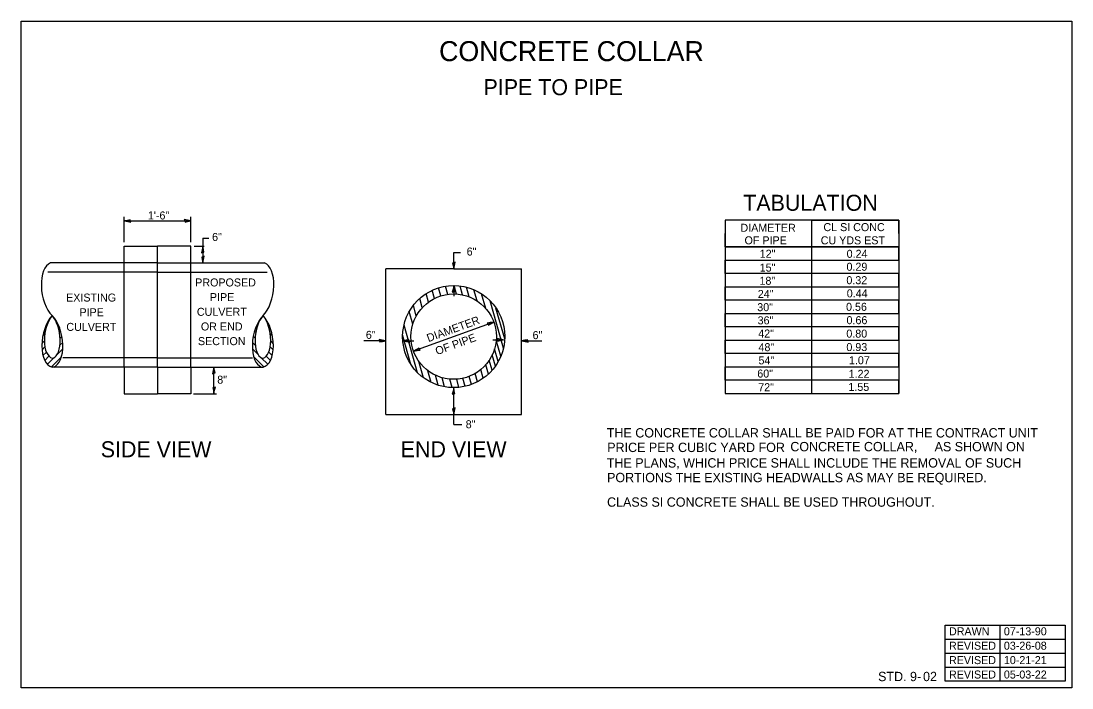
# Model space of a CAD drawing. Extents: x 100 to 888, y 575 to 1075.
import ezdxf

# ---------------------------------------------------------------- set-up
doc = ezdxf.new("R2010")
doc.units = 0
for name, color, linetype in [('Sheets_General Details', 7, 'Continuous'), ('Sheets_Major Grid', 7, 'Continuous'), ('Sheets_Minor Grid Horizontal', 7, 'Continuous')]:
    doc.layers.add(name, color=color, linetype=linetype)

msp = doc.modelspace()

# ---------------------------------------------------------------- linework, layer by layer
at = {"layer": 'Sheets_General Details'}
for p, q in [((177.35, 909.1), (177.35, 928.13)), ((177.35, 925.13), (227.35, 925.13)), ((227.35, 909.1), (227.35, 928.13)), ((177.35, 893.6), (177.35, 906.1)), ((177.35, 906.1), (202.35, 906.1)), ((227.35, 906.1), (202.35, 906.1)), ((202.35, 893.6), (202.35, 906.1)), ((227.35, 893.6), (227.35, 906.1)), ((229.64, 906.1), (237.35, 906.1)), ((236.22, 912.15), (240.77, 912.15)), ((236.22, 912.15), (236.22, 906.1)), ((236.22, 906.1), (236.22, 893.6)), ((627.69, 905.67), (757.69, 905.67)), ((424.2, 889.14), (424.2, 901.55)), ((424.2, 901.55), (429.19, 901.55)), ((177.35, 893.6), (122.14, 893.6)), ((202.35, 893.6), (177.35, 893.6)), ((177.35, 815.6), (177.35, 893.6)), ((202.35, 893.6), (227.35, 893.6)), ((202.35, 815.6), (202.35, 893.6)), ((227.35, 815.6), (227.35, 893.6)), ((227.35, 893.6), (282.55, 893.6)), ((177.35, 886.6), (120.19, 886.6)), ((202.35, 886.6), (177.35, 886.6)), ((202.35, 886.6), (227.35, 886.6)), ((227.35, 886.6), (284.5, 886.6)), ((373.37, 779.92), (373.37, 889.14)), ((424.2, 889.14), (373.37, 889.14)), ((424.2, 889.14), (475.04, 889.14)), ((475.04, 779.92), (475.04, 889.14)), ((414.46, 868.87), (412.76, 874.89)), ((419.73, 870.08), (418.03, 876.14)), ((424.2, 876.64), (424.2, 868.64)), ((426.22, 870.33), (424.45, 876.64)), ((430.85, 869.7), (428.98, 876.34)), ((435.91, 868.18), (433.87, 875.4)), ((400.71, 860.11), (398.78, 866.97)), ((405.37, 864.27), (403.59, 870.61)), ((409.9, 867.02), (408.18, 873.13)), ((441.71, 865.18), (439.37, 873.51)), ((448.18, 859.59), (445.14, 870.41)), ((396.21, 853.9), (393.98, 861.84)), ((461.47, 829.77), (451.51, 865.18)), ((462.41, 836.62), (455.89, 859.82)), ((393.6, 847.74), (390.93, 857.25)), ((397.17, 811.33), (387.12, 847.08)), ((454.27, 849.34), (394.13, 827.45)), ((373.28, 835.28), (356.81, 835.28)), ((392.21, 817.43), (385.91, 839.84)), ((386.22, 835.32), (394.22, 835.32)), ((424.2, 838.39), (424.2, 838.39)), ((453.59, 835.9), (461.59, 835.9)), ((459.49, 823.82), (456.1, 835.86)), ((475.13, 835.28), (490.19, 835.28)), ((457.54, 819.63), (454.85, 829.18)), ((177.35, 822.6), (131.35, 822.6)), ((202.35, 822.6), (177.35, 822.6)), ((202.35, 822.6), (227.35, 822.6)), ((227.35, 822.6), (273.34, 822.6)), ((401.6, 807.54), (398.14, 819.83)), ((452.99, 813.21), (450.88, 820.72)), ((455.45, 816.32), (453.1, 824.65)), ((177.35, 815.6), (123.37, 815.6)), ((124.47, 815.6), (123.37, 815.6)), ((202.35, 815.6), (177.35, 815.6)), ((177.35, 815.6), (177.35, 795.6)), ((202.35, 815.6), (227.35, 815.6)), ((202.35, 815.6), (202.35, 795.6)), ((227.35, 815.6), (227.35, 795.6)), ((227.35, 815.6), (281.33, 815.6)), ((244.56, 795.6), (244.56, 815.6)), ((280.22, 815.6), (281.33, 815.6)), ((407.38, 804.04), (404.89, 812.88)), ((446.35, 807.21), (444.53, 813.68)), ((450.25, 810.38), (448.29, 817.33)), ((412.68, 801.92), (410.56, 809.45)), ((417.38, 800.76), (415.45, 807.61)), ((423.15, 800.16), (421.36, 806.52)), ((428.18, 800.35), (426.46, 806.47)), ((432.84, 801.13), (431.14, 807.15)), ((437.45, 802.51), (435.75, 808.55)), ((442.07, 804.57), (440.33, 810.76)), ((177.35, 795.6), (202.35, 795.6)), ((227.35, 795.6), (202.35, 795.6)), ((229.31, 795.6), (246.41, 795.6)), ((424.2, 779.92), (424.2, 800.14)), ((373.37, 779.92), (475.04, 779.92)), ((424.2, 772.62), (424.2, 779.92)), ((424.2, 772.62), (430.26, 772.62))]:
    msp.add_line(p, q, dxfattribs=at)
for points in [[(182.35, 924.08), (181.94, 925.04), (181.78, 925.96), (179.85, 925.56), (177.35, 925.13), (180.01, 924.64)], [(222.35, 926.17), (222.75, 925.21), (222.91, 924.29), (224.85, 924.7), (227.35, 925.13), (224.68, 925.61)], [(235.17, 901.11), (236.13, 901.51), (237.05, 901.67), (236.65, 903.6), (236.22, 906.1), (235.73, 903.44)], [(237.26, 898.6), (236.3, 898.2), (235.38, 898.04), (235.79, 896.1), (236.22, 893.6), (236.7, 896.27)], [(425.25, 894.14), (424.29, 893.74), (423.37, 893.58), (423.77, 891.64), (424.2, 889.14), (424.69, 891.81)], [(423.16, 871.64), (424.12, 872.05), (425.04, 872.21), (424.64, 874.14), (424.2, 876.64), (423.72, 873.98)], [(449.22, 848.61), (449.93, 847.85), (450.39, 847.04), (452.07, 848.08), (454.27, 849.34), (451.6, 848.88)], [(368.28, 836.32), (368.69, 835.36), (368.85, 834.44), (370.78, 834.84), (373.28, 835.28), (370.62, 835.76)], [(391.22, 834.27), (390.81, 835.23), (390.65, 836.15), (388.72, 835.75), (386.22, 835.32), (388.88, 834.83)], [(456.59, 836.95), (457, 835.98), (457.15, 835.06), (459.09, 835.47), (461.59, 835.9), (458.92, 836.38)], [(480.12, 834.23), (479.72, 835.19), (479.56, 836.11), (477.63, 835.71), (475.13, 835.28), (477.79, 834.79)], [(399.19, 828.18), (398.48, 828.94), (398.02, 829.75), (396.34, 828.71), (394.13, 827.45), (396.81, 827.9)], [(243.51, 810.61), (244.47, 811.01), (245.4, 811.17), (244.99, 813.1), (244.56, 815.6), (244.07, 812.94)], [(245.61, 800.6), (244.64, 800.2), (243.72, 800.04), (244.13, 798.1), (244.56, 795.6), (245.04, 798.27)], [(423.16, 795.14), (424.12, 795.55), (425.04, 795.71), (424.64, 797.64), (424.2, 800.14), (423.72, 797.48)], [(425.25, 784.92), (424.29, 784.51), (423.37, 784.35), (423.77, 782.42), (424.2, 779.92), (424.69, 782.58)]]:
    msp.add_lwpolyline(points, close=True, dxfattribs=at)
for points in [[(757.69, 915.67), (757.69, 925.67), (627.69, 925.67), (627.69, 795.67), (692.69, 795.67), (692.69, 925.67), (757.69, 925.67), (757.69, 795.67)], [(627.69, 795.67), (757.69, 795.67), (757.69, 805.67), (627.69, 805.67), (627.69, 815.67), (757.69, 815.67), (757.69, 825.67), (627.69, 825.67), (627.69, 835.67), (757.69, 835.67), (757.69, 845.67), (627.69, 845.67), (627.69, 855.67), (757.69, 855.67), (757.69, 865.67), (627.69, 865.67), (627.69, 875.67), (757.69, 875.67), (757.69, 885.67), (627.69, 885.67), (627.69, 895.67), (757.69, 895.67), (757.69, 905.67), (627.69, 905.67), (627.69, 915.67)], [(124.75, 852.36), (124.85, 852.46)], [(279.94, 852.36), (279.84, 852.46)], [(118.35, 845.96), (119.51, 847.11)], [(126.5, 849.16), (126.82, 849.48)], [(127.84, 845.55), (128.44, 846.15)], [(276.85, 845.55), (276.25, 846.15)], [(278.19, 849.16), (277.87, 849.48)], [(286.34, 845.96), (285.19, 847.11)], [(115.64, 833.35), (117.54, 835.25)], [(116.32, 838.98), (117.91, 840.57)], [(128.8, 841.56), (129.73, 842.49)], [(129.31, 837.12), (130.69, 838.49)], [(275.38, 837.12), (274.01, 838.49)], [(275.89, 841.56), (274.96, 842.49)], [(288.37, 838.98), (286.78, 840.57)], [(289.05, 833.35), (287.15, 835.25)], [(115.74, 828.5), (117.93, 830.69)], [(127.07, 824.98), (131.29, 829.2)], [(129.19, 832.05), (131.25, 834.11)], [(277.62, 824.98), (273.4, 829.2)], [(275.51, 832.05), (273.44, 834.11)], [(288.96, 828.5), (286.76, 830.69)], [(116.44, 824.25), (119.01, 826.82)], [(117.75, 820.61), (120.9, 823.76)], [(119.75, 817.66), (124.63, 822.54)], [(122.78, 815.74), (130.31, 823.27)], [(281.91, 815.74), (274.38, 823.27)], [(284.95, 817.66), (280.06, 822.54)], [(286.94, 820.61), (283.79, 823.76)], [(288.25, 824.25), (285.69, 826.82)]]:
    msp.add_lwpolyline(points, dxfattribs=at)
for radius in [38.25, 32]:
    msp.add_circle((424.2, 838.39), radius, dxfattribs=at)
for centre in [(123.78, 825.51), (280.91, 825.51)]:
    msp.add_arc(centre, 3.19, 262.53682, 277.46318, dxfattribs=at)
for centre, major_axis, ratio, start_param, end_param in [((126.65, 872.58), (3.62, -21.25), 0.510548, 3.224413, 5.669839), ((278.04, 872.58), (-3.62, -21.25), 0.510548, 0.613346, 3.058772), ((127.04, 836.44), (-3.67, -20.83), 0.520109, 3.795314, 6.283209), ((126.12, 839.53), (2.59, 17.21), 0.475166, 0.633626, 3.121604), ((120.78, 839.34), (2.59, -17.21), 0.475166, 0.102391, 2.528654), ((119.92, 836.21), (3.67, -20.83), 0.520109, 0.08232, 2.508651), ((284.77, 836.21), (-3.67, -20.83), 0.520109, 3.774534, 6.200865), ((283.91, 839.34), (-2.59, -17.21), 0.475166, 3.754532, 6.180794), ((278.57, 839.53), (-2.59, 17.21), 0.475166, 3.161581, 5.649559), ((277.65, 836.44), (3.67, -20.83), 0.520109, 6.283162, 8.771057)]:
    msp.add_ellipse(centre, major_axis=major_axis, ratio=ratio, start_param=start_param, end_param=end_param, dxfattribs=at)
at = {"layer": 'Sheets_Major Grid'}
msp.add_lwpolyline([(100, 1075), (887.5, 1075), (887.5, 575), (100, 575)], close=True, dxfattribs=at)
at = {"layer": 'Sheets_Minor Grid Horizontal'}
for p, q in [((833.61, 580), (833.61, 622)), ((792.5, 611.5), (882.5, 611.5)), ((792.5, 601), (882.5, 601)), ((792.5, 590.5), (882.5, 590.5))]:
    msp.add_line(p, q, dxfattribs=at)
msp.add_lwpolyline([(882.5, 580), (792.5, 580), (792.5, 622), (882.5, 622)], close=True, dxfattribs=at)

# ---------------------------------------------------------------- texts
at = {"layer": 'Sheets_General Details'}
for s, height, p in [('CONCRETE COLLAR', 15, (413.25, 1044.91)), ('PIPE TO PIPE', 12, (446.56, 1019.42)), ('TABULATION', 12, (641.19, 932.73)), ('1\'-6"', 6, (195.07, 926.25)), ('DIAMETER', 6, (639.08, 916.99)), ('CL SI CONC', 6, (701.26, 917.48)), ('6"', 6, (243.19, 910.11)), ('OF PIPE', 6, (642.15, 907.59)), ('CU YDS EST', 6, (699.23, 907.59)), ('6"', 6, (433.93, 899.18)), ('12"', 6, (653.52, 897.56)), ('0.24', 6, (718.65, 897.5)), ('15"', 6, (653.52, 887.15)), ('0.29', 6, (718.54, 887.79)), ('   PROPOSED', 6, (223.83, 876.01)), ('18"', 6, (653.34, 877.27)), ('0.32', 6, (718.47, 877.71)), ('EXISTING', 6, (133.78, 864.68)), ('PIPE', 6, (241.53, 865.01)), ('24"', 6, (652.09, 867.38)), ('0.44', 6, (718.74, 867.82)), ('PIPE', 6, (143.76, 853.68)), ('CULVERT', 6, (231.77, 854.01)), ('30"', 6, (651.67, 857.48)), ('0.56', 6, (718.22, 857.74)), ('36"', 6, (651.94, 847.61)), ('0.66', 6, (718.56, 847.73)), ('CULVERT', 6, (133.99, 842.68)), ('OR END', 6, (234.78, 843.01)), ('6"', 6, (358.38, 836.73)), ('42"', 6, (652.43, 837.72)), ('0.80', 6, (718.43, 837.66)), ('SECTION', 6, (232.57, 832.01)), ('6"', 6, (483.32, 836.5)), ('48"', 6, (652.59, 827.49)), ('0.93', 6, (718.46, 827.58)), ('54"', 6, (652.59, 817.61)), ('1.07', 6, (720.37, 817.68)), ('60"', 6, (651.7, 807.71)), ('1.22', 6, (720.16, 807.52)), ('8"', 6, (247.04, 803.13)), ('72"', 6, (652.41, 797.49)), ('1.55', 6, (719.97, 797.71)), ('8"', 6, (433.21, 769.72)), ('THE CONCRETE COLLAR SHALL BE PAID FOR AT THE CONTRACT UNIT', 7, (538.95, 762.79)), ('SIDE VIEW', 12, (159.74, 747.94)), ('END VIEW', 12, (384.51, 747.98)), ('PRICE PER CUBIC YARD FOR', 7, (539.25, 751.87)), ('CONCRETE COLLAR,', 7, (676.46, 752.45)), ('AS SHOWN ON', 7, (784.57, 752.43)), ('THE PLANS, WHICH PRICE SHALL INCLUDE THE REMOVAL OF SUCH', 7, (538.93, 740.26)), ('PORTIONS THE EXISTING HEADWALLS AS MAY BE REQUIRED.', 7, (539.12, 729.28)), ('CLASS SI CONCRETE SHALL BE USED THROUGHOUT.', 7, (539.12, 710.88))]:
    msp.add_text(s, height=height, dxfattribs=at).set_placement(p)
for s, rotation, p in [('DIAMETER', 20.00108, (405.3, 834.22)), ('OF PIPE', 20.00229, (411.74, 824.49))]:
    msp.add_text(s, height=6, rotation=rotation, dxfattribs=at).set_placement(p)
at = {"layer": 'Sheets_Minor Grid Horizontal'}
for s, height, p in [('DRAWN', 6, (795.35, 614.5)), ('07-13-90', 6, (836.46, 614.5)), ('REVISED', 6, (795.35, 603.7)), ('03-26-08', 6, (836.46, 603.7)), ('REVISED', 6, (795.35, 592.9)), ('10-21-21', 6, (836.46, 592.9)), ('STD. 9-', 7, (742.22, 580.12)), ('02 ', 7, (775.91, 580.12)), ('REVISED', 6, (795.35, 582.1)), ('05-03-22', 6, (836.46, 582.1))]:
    msp.add_text(s, height=height, dxfattribs=at).set_placement(p)

doc.saveas('drawing.dxf')
